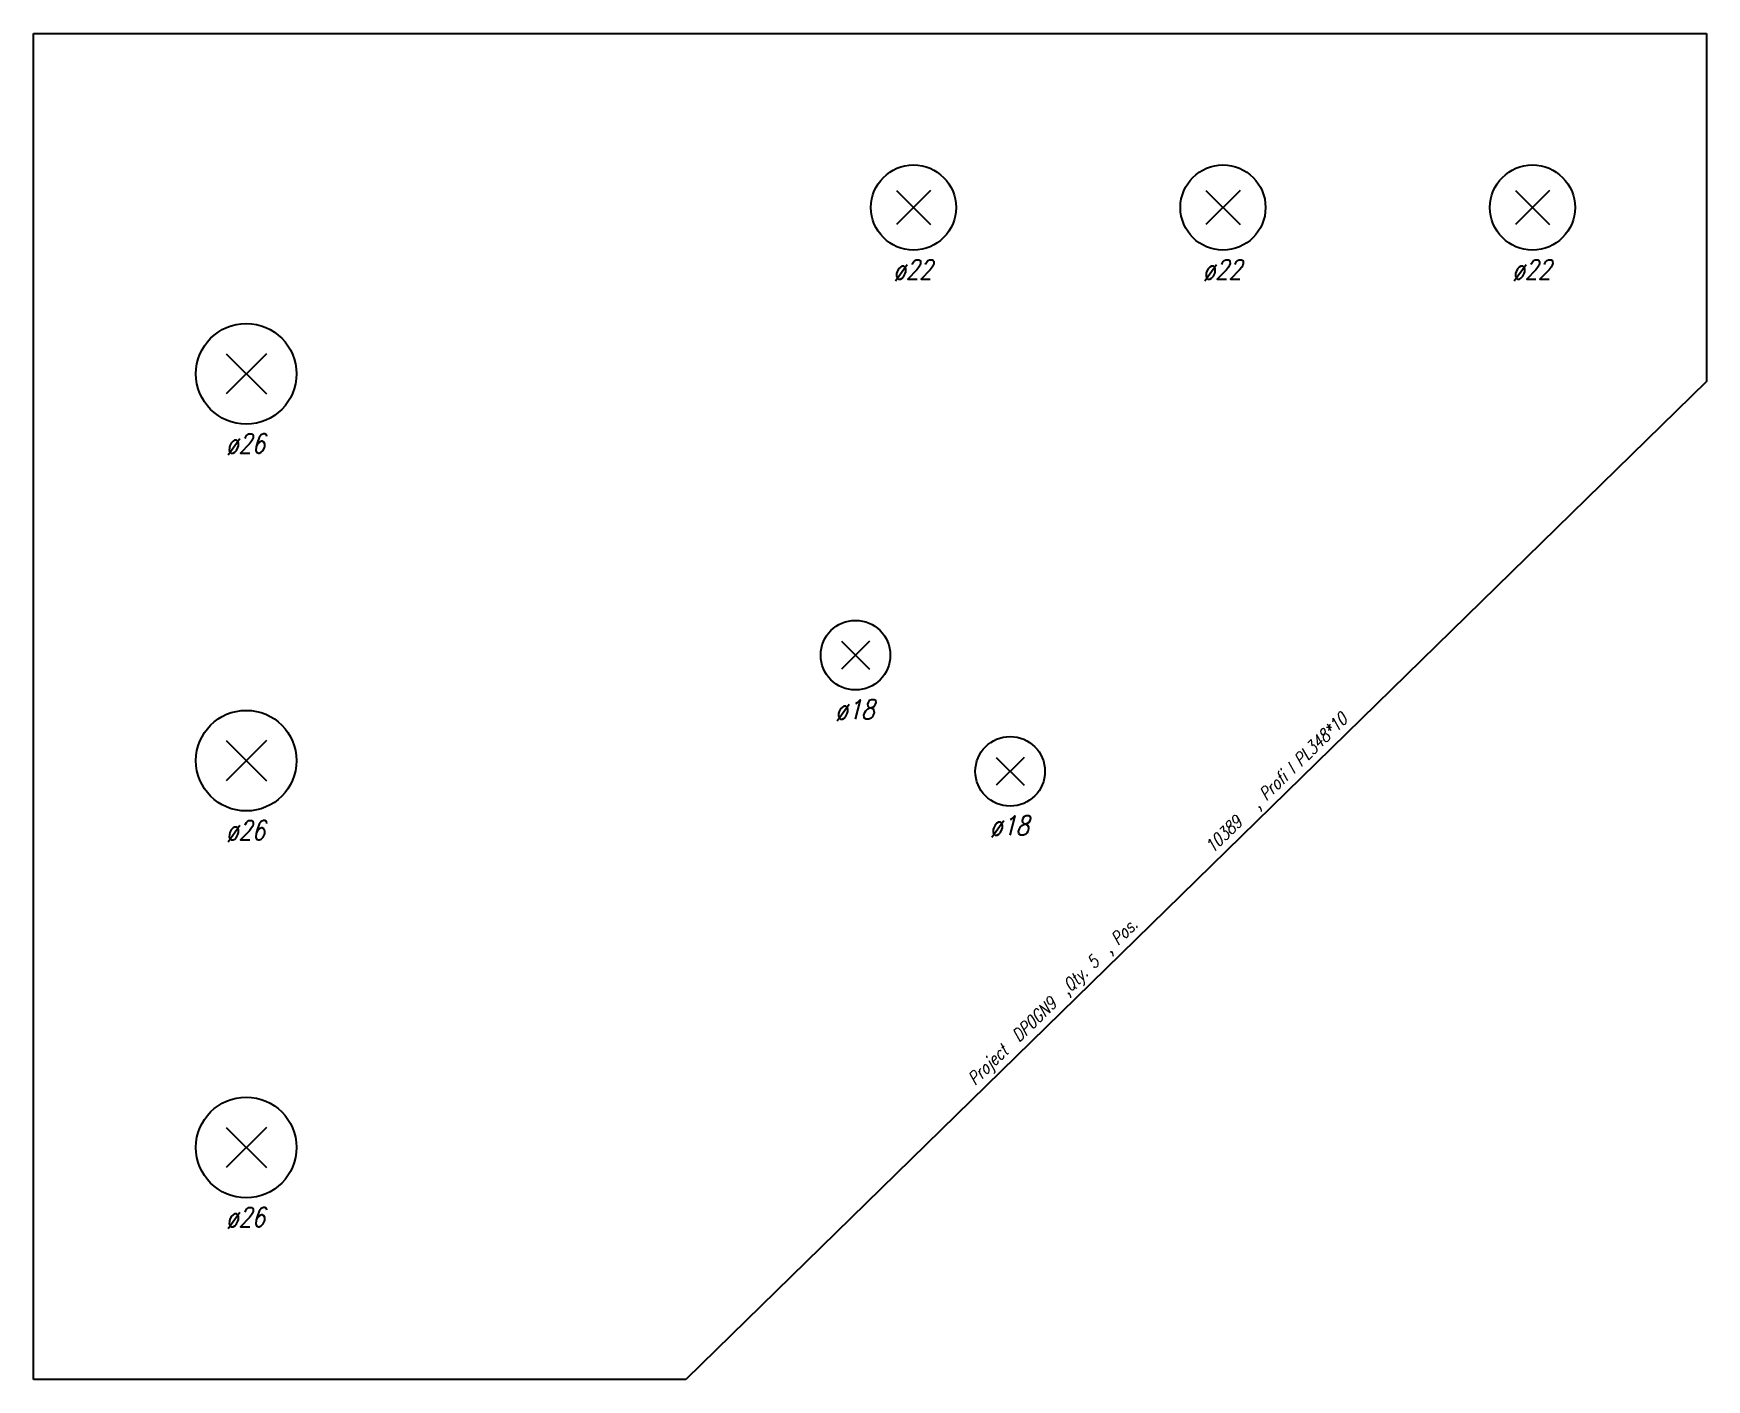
# Model space of a CAD drawing. Extents: x 0 to 432, y -174 to 174.
import ezdxf

# ---------------------------------------------------------------- set-up
doc = ezdxf.new("R2010")
doc.units = 0
doc.header["$LTSCALE"] = 10
for name, color, linetype in [('BEZ_SCHRAUBEN', 7, 'CONTINUOUS'), ('SCHRAUBEN', 7, 'CONTINUOUS'), ('TEILE', 7, 'CONTINUOUS'), ('UNTERSCHRIFT', 7, 'CONTINUOUS')]:
    doc.layers.add(name, color=color, linetype=linetype)
doc.styles.get("Standard").update_dxf_attribs({"font": 'ROMANS'})

msp = doc.modelspace()

# ---------------------------------------------------------------- linework, layer by layer
at = {"layer": 'SCHRAUBEN', "color": 6}
for p, q in [((231.900009, 133.399963), (223.099991, 124.599976)), ((223.099991, 133.399963), (231.900009, 124.599976)), ((311.899994, 133.399963), (303.100006, 124.599976)), ((303.100006, 133.399963), (311.899994, 124.599976)), ((391.899994, 133.399963), (383.100006, 124.599976)), ((383.100006, 133.399963), (391.899994, 124.599976)), ((60.199986, 91.199944), (49.799988, 80.799934)), ((49.799988, 91.199944), (60.199986, 80.799934)), ((216.099701, 16.865961), (208.899689, 9.66596)), ((208.899689, 16.865961), (216.099701, 9.66596)), ((60.199986, -8.800066), (49.799988, -19.200068)), ((49.799988, -8.800066), (60.199986, -19.200068)), ((256.076111, -13.165468), (248.876099, -20.365467)), ((248.876099, -13.165468), (256.076111, -20.365467)), ((60.199986, -108.800064), (49.799988, -119.200073)), ((49.799988, -108.800064), (60.199986, -119.200073))]:
    msp.add_line(p, q, dxfattribs=at)
at = {"layer": 'SCHRAUBEN', "color": 2}
for centre, radius in [((227.5, 128.999969), 11), ((307.5, 128.999969), 11), ((387.5, 128.999969), 11), ((54.999985, 85.999939), 13), ((212.499695, 13.265961), 9), ((54.999985, -14.000067), 13), ((252.476105, -16.765469), 9), ((54.999985, -114.000076), 13)]:
    msp.add_circle(centre, radius, dxfattribs=at)
at = {"layer": 'TEILE', "color": 2}
for p, q in [((0.00001, -174), (0.00001, 174)), ((0.00001, 174), (432.5, 174)), ((432.5, 174), (432.5, 84.000259)), ((432.5, 84.000259), (168.627838, -174)), ((168.627838, -174), (0.00001, -174))]:
    msp.add_line(p, q, dxfattribs=at)

# ---------------------------------------------------------------- texts
at = {"layer": 'BEZ_SCHRAUBEN', "color": 2, "oblique": 15, "width": 0.8}
for s, p in [(' ø22', (219.5, 110.499962)), (' ø22', (299.5, 110.499962)), (' ø22', (379.5, 110.499962)), (' ø26', (46.999985, 65.499939)), (' ø18', (204.499695, -3.23404)), (' ø26', (46.999985, -34.500069)), (' ø18', (244.476105, -33.265469)), (' ø26', (46.999985, -134.500076))]:
    msp.add_text(s, height=5, dxfattribs=at).set_placement(p)
at = {"layer": 'UNTERSCHRIFT', "color": 2, "oblique": 15}
for s, height, rotation, width, p in [('  , Profi l PL348*10', 3.25, 44.355293, 0.800001, (314.038086, -29.028423)), ('10389', 3.25, 44.35537, 0.8, (304.742859, -38.116806)), ('Project  DP0GN9  ,Qty. 5  , Pos. ', 3.249999, 44.355362, 0.8, (243.394333, -98.100136))]:
    msp.add_text(s, height=height, rotation=rotation, dxfattribs=dict(at, width=width)).set_placement(p)

doc.saveas('drawing.dxf')
